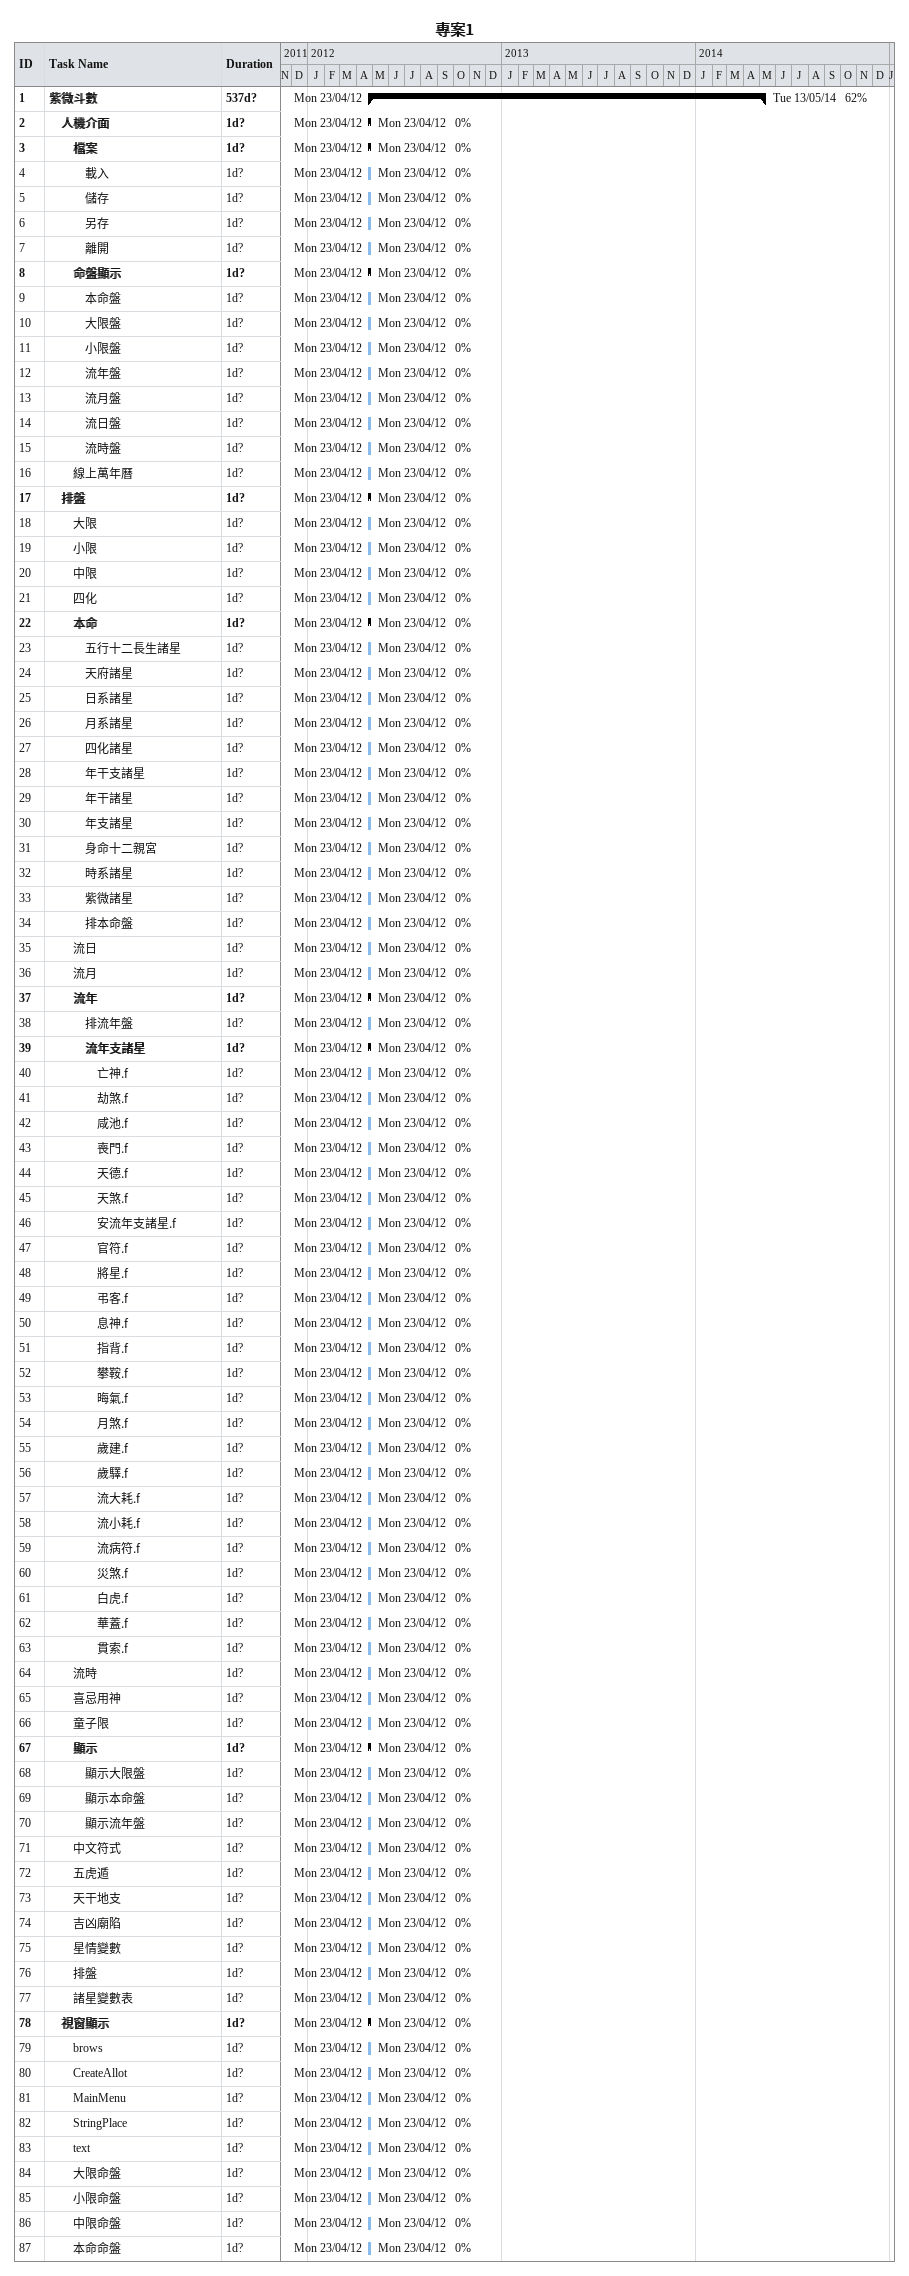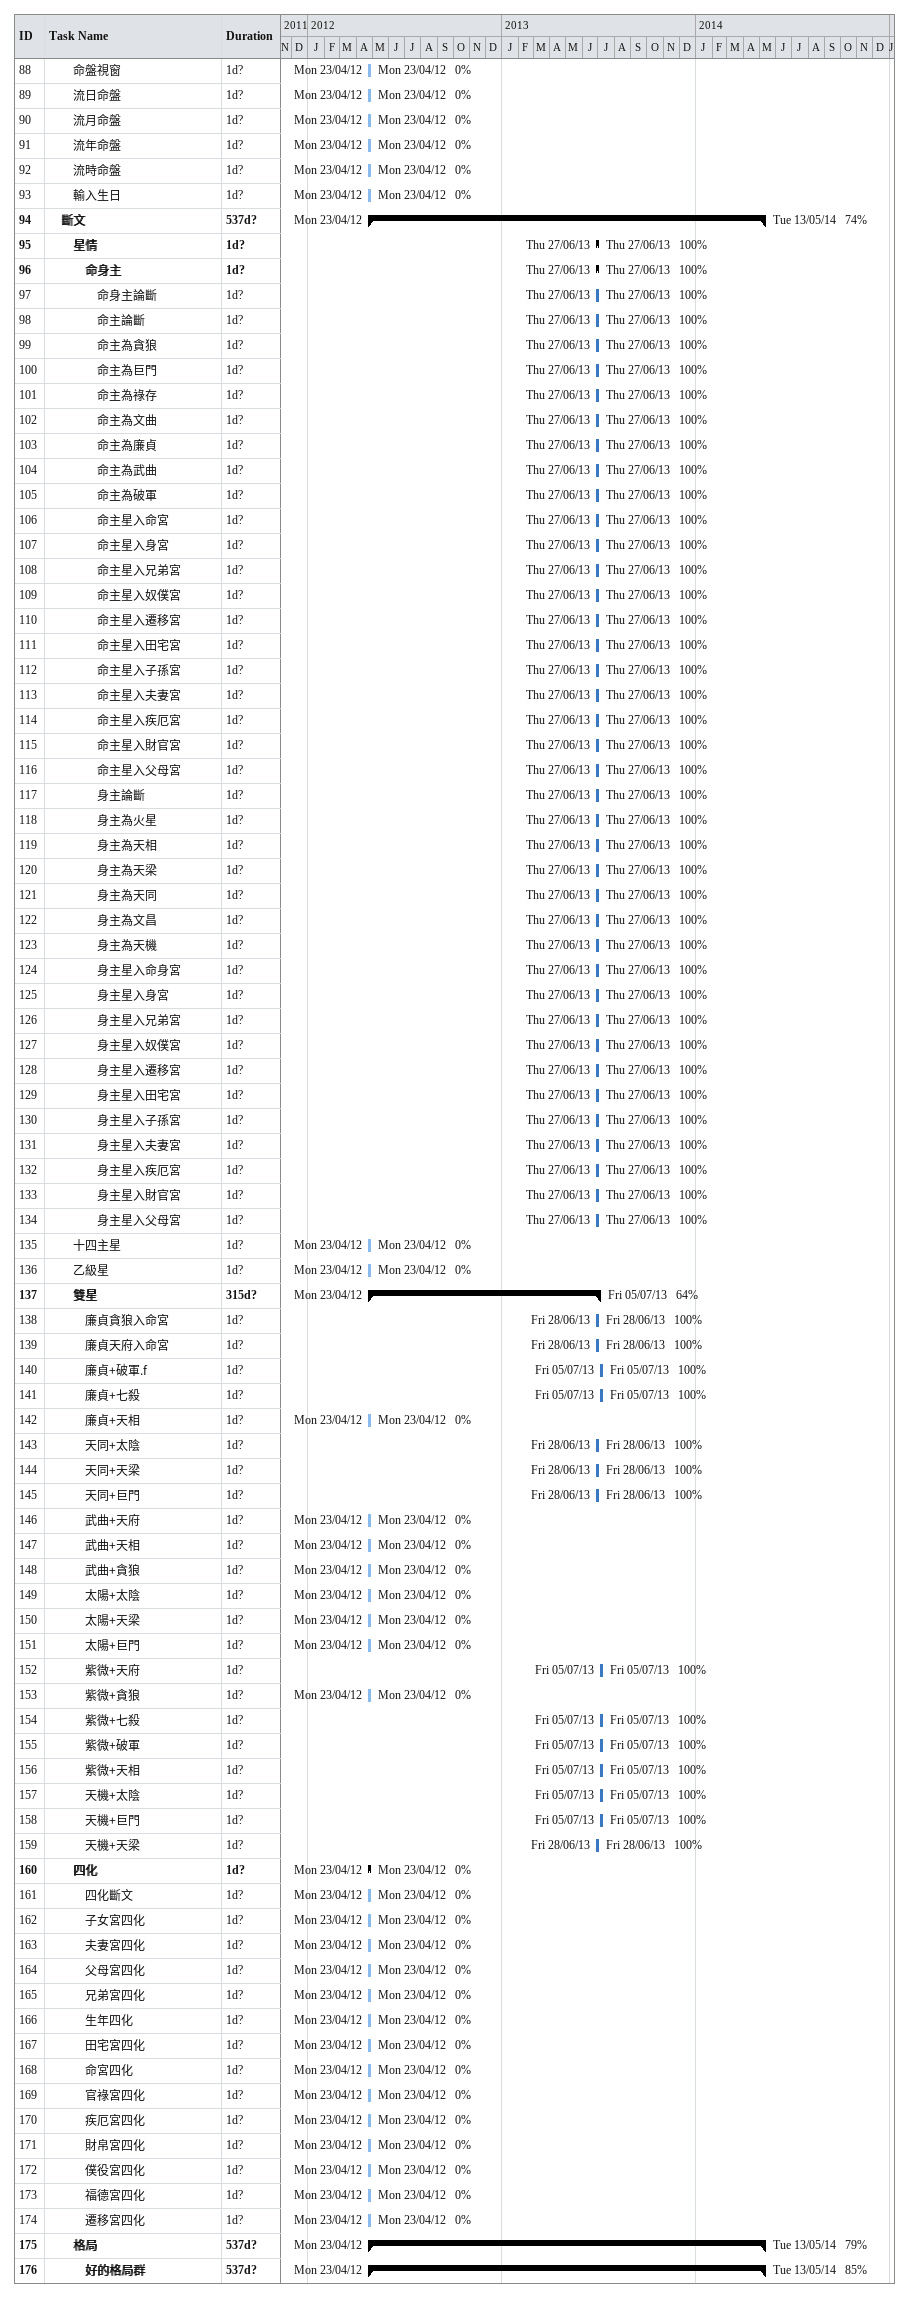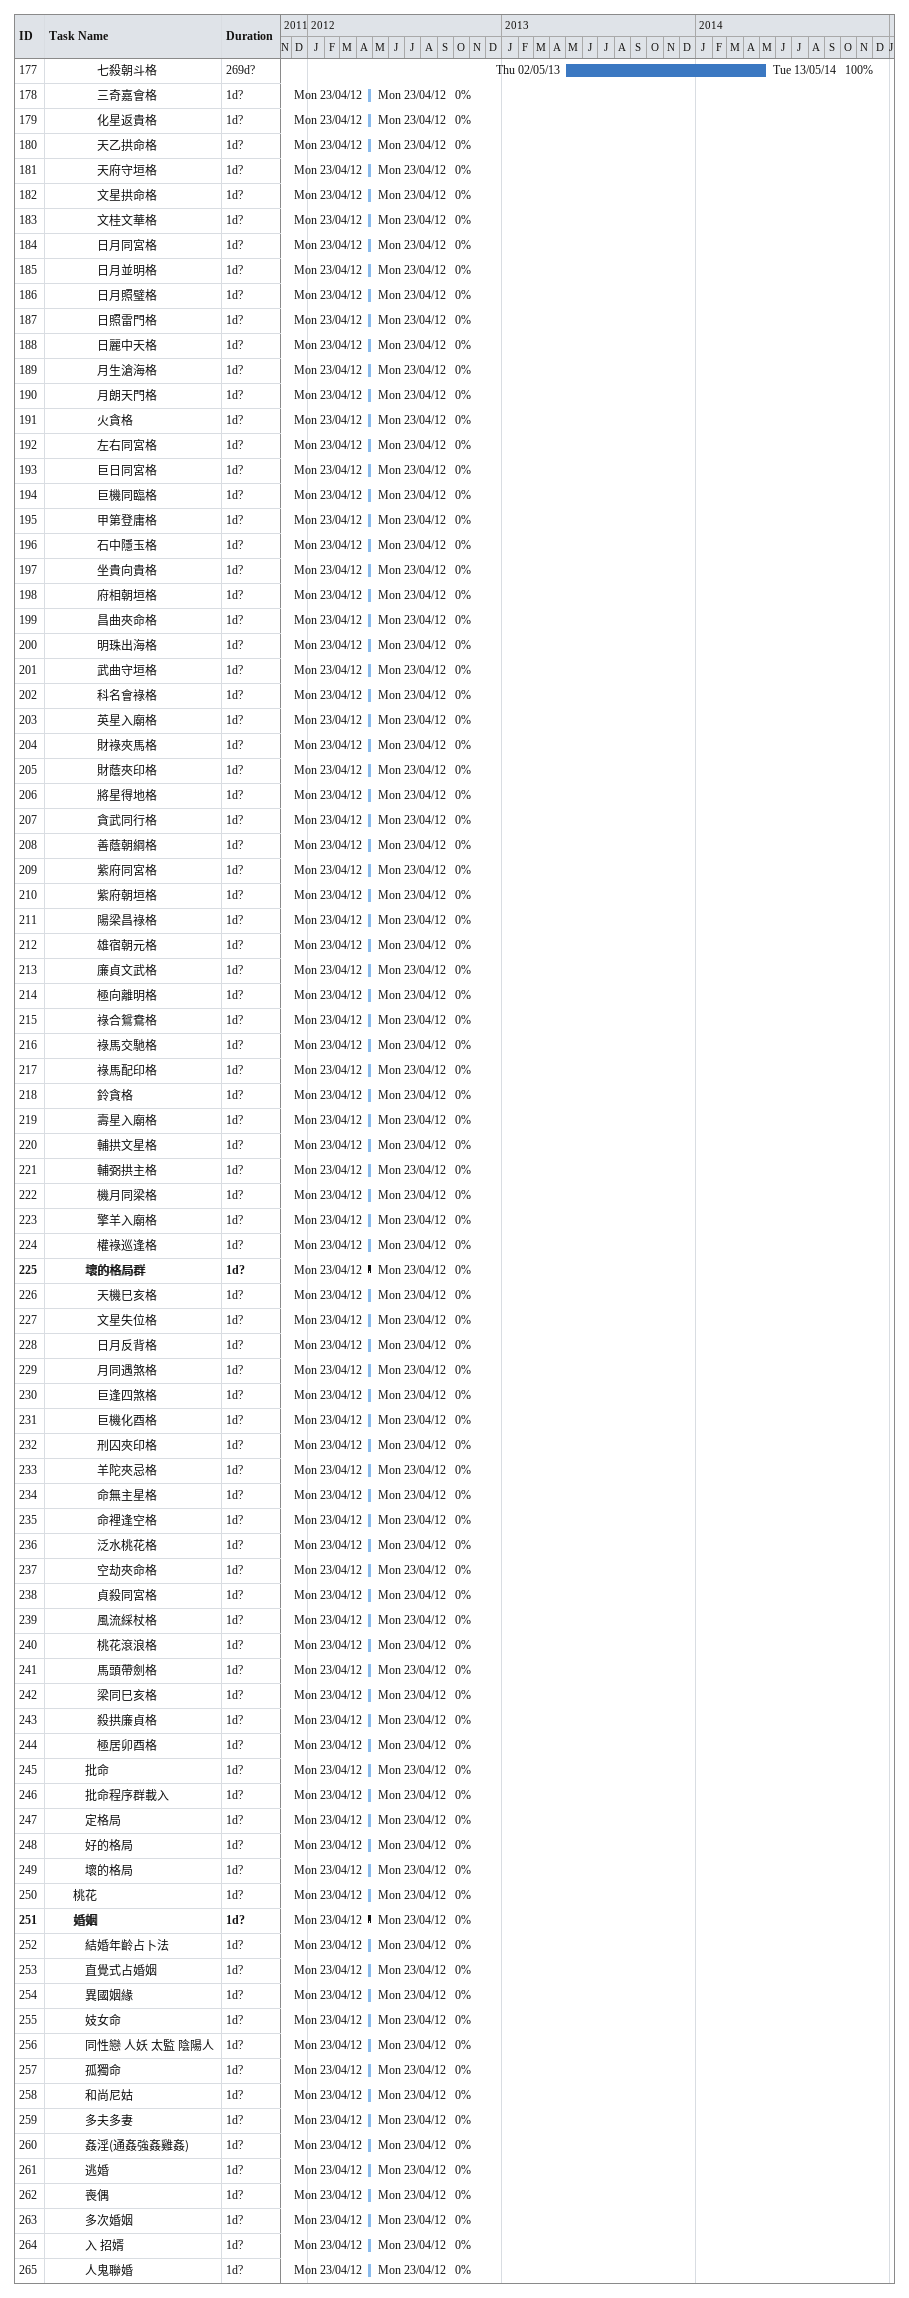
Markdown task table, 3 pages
專案1

| ID | Level | Task | Duration | Start | Finish | % complete |
|---|---|---|---|---|---|---|
| 1 | 1 | **紫微斗數** | 537d? | 2012-04-23 | 2014-05-13 | 62 |
| 2 | 2 | **人機介面** | 1d? | 2012-04-23 | 2012-04-23 | 0 |
| 3 | 3 | **檔案** | 1d? | 2012-04-23 | 2012-04-23 | 0 |
| 4 | 4 | 載入 | 1d? | 2012-04-23 | 2012-04-23 | 0 |
| 5 | 4 | 儲存 | 1d? | 2012-04-23 | 2012-04-23 | 0 |
| 6 | 4 | 另存 | 1d? | 2012-04-23 | 2012-04-23 | 0 |
| 7 | 4 | 離開 | 1d? | 2012-04-23 | 2012-04-23 | 0 |
| 8 | 3 | **命盤顯示** | 1d? | 2012-04-23 | 2012-04-23 | 0 |
| 9 | 4 | 本命盤 | 1d? | 2012-04-23 | 2012-04-23 | 0 |
| 10 | 4 | 大限盤 | 1d? | 2012-04-23 | 2012-04-23 | 0 |
| 11 | 4 | 小限盤 | 1d? | 2012-04-23 | 2012-04-23 | 0 |
| 12 | 4 | 流年盤 | 1d? | 2012-04-23 | 2012-04-23 | 0 |
| 13 | 4 | 流月盤 | 1d? | 2012-04-23 | 2012-04-23 | 0 |
| 14 | 4 | 流日盤 | 1d? | 2012-04-23 | 2012-04-23 | 0 |
| 15 | 4 | 流時盤 | 1d? | 2012-04-23 | 2012-04-23 | 0 |
| 16 | 3 | 線上萬年曆 | 1d? | 2012-04-23 | 2012-04-23 | 0 |
| 17 | 2 | **排盤** | 1d? | 2012-04-23 | 2012-04-23 | 0 |
| 18 | 3 | 大限 | 1d? | 2012-04-23 | 2012-04-23 | 0 |
| 19 | 3 | 小限 | 1d? | 2012-04-23 | 2012-04-23 | 0 |
| 20 | 3 | 中限 | 1d? | 2012-04-23 | 2012-04-23 | 0 |
| 21 | 3 | 四化 | 1d? | 2012-04-23 | 2012-04-23 | 0 |
| 22 | 3 | **本命** | 1d? | 2012-04-23 | 2012-04-23 | 0 |
| 23 | 4 | 五行十二長生諸星 | 1d? | 2012-04-23 | 2012-04-23 | 0 |
| 24 | 4 | 天府諸星 | 1d? | 2012-04-23 | 2012-04-23 | 0 |
| 25 | 4 | 日系諸星 | 1d? | 2012-04-23 | 2012-04-23 | 0 |
| 26 | 4 | 月系諸星 | 1d? | 2012-04-23 | 2012-04-23 | 0 |
| 27 | 4 | 四化諸星 | 1d? | 2012-04-23 | 2012-04-23 | 0 |
| 28 | 4 | 年干支諸星 | 1d? | 2012-04-23 | 2012-04-23 | 0 |
| 29 | 4 | 年干諸星 | 1d? | 2012-04-23 | 2012-04-23 | 0 |
| 30 | 4 | 年支諸星 | 1d? | 2012-04-23 | 2012-04-23 | 0 |
| 31 | 4 | 身命十二親宮 | 1d? | 2012-04-23 | 2012-04-23 | 0 |
| 32 | 4 | 時系諸星 | 1d? | 2012-04-23 | 2012-04-23 | 0 |
| 33 | 4 | 紫微諸星 | 1d? | 2012-04-23 | 2012-04-23 | 0 |
| 34 | 4 | 排本命盤 | 1d? | 2012-04-23 | 2012-04-23 | 0 |
| 35 | 3 | 流日 | 1d? | 2012-04-23 | 2012-04-23 | 0 |
| 36 | 3 | 流月 | 1d? | 2012-04-23 | 2012-04-23 | 0 |
| 37 | 3 | **流年** | 1d? | 2012-04-23 | 2012-04-23 | 0 |
| 38 | 4 | 排流年盤 | 1d? | 2012-04-23 | 2012-04-23 | 0 |
| 39 | 4 | **流年支諸星** | 1d? | 2012-04-23 | 2012-04-23 | 0 |
| 40 | 5 | 亡神.f | 1d? | 2012-04-23 | 2012-04-23 | 0 |
| 41 | 5 | 劫煞.f | 1d? | 2012-04-23 | 2012-04-23 | 0 |
| 42 | 5 | 咸池.f | 1d? | 2012-04-23 | 2012-04-23 | 0 |
| 43 | 5 | 喪門.f | 1d? | 2012-04-23 | 2012-04-23 | 0 |
| 44 | 5 | 天德.f | 1d? | 2012-04-23 | 2012-04-23 | 0 |
| 45 | 5 | 天煞.f | 1d? | 2012-04-23 | 2012-04-23 | 0 |
| 46 | 5 | 安流年支諸星.f | 1d? | 2012-04-23 | 2012-04-23 | 0 |
| 47 | 5 | 官符.f | 1d? | 2012-04-23 | 2012-04-23 | 0 |
| 48 | 5 | 將星.f | 1d? | 2012-04-23 | 2012-04-23 | 0 |
| 49 | 5 | 弔客.f | 1d? | 2012-04-23 | 2012-04-23 | 0 |
| 50 | 5 | 息神.f | 1d? | 2012-04-23 | 2012-04-23 | 0 |
| 51 | 5 | 指背.f | 1d? | 2012-04-23 | 2012-04-23 | 0 |
| 52 | 5 | 攀鞍.f | 1d? | 2012-04-23 | 2012-04-23 | 0 |
| 53 | 5 | 晦氣.f | 1d? | 2012-04-23 | 2012-04-23 | 0 |
| 54 | 5 | 月煞.f | 1d? | 2012-04-23 | 2012-04-23 | 0 |
| 55 | 5 | 歲建.f | 1d? | 2012-04-23 | 2012-04-23 | 0 |
| 56 | 5 | 歲驛.f | 1d? | 2012-04-23 | 2012-04-23 | 0 |
| 57 | 5 | 流大耗.f | 1d? | 2012-04-23 | 2012-04-23 | 0 |
| 58 | 5 | 流小耗.f | 1d? | 2012-04-23 | 2012-04-23 | 0 |
| 59 | 5 | 流病符.f | 1d? | 2012-04-23 | 2012-04-23 | 0 |
| 60 | 5 | 災煞.f | 1d? | 2012-04-23 | 2012-04-23 | 0 |
| 61 | 5 | 白虎.f | 1d? | 2012-04-23 | 2012-04-23 | 0 |
| 62 | 5 | 華蓋.f | 1d? | 2012-04-23 | 2012-04-23 | 0 |
| 63 | 5 | 貫索.f | 1d? | 2012-04-23 | 2012-04-23 | 0 |
| 64 | 3 | 流時 | 1d? | 2012-04-23 | 2012-04-23 | 0 |
| 65 | 3 | 喜忌用神 | 1d? | 2012-04-23 | 2012-04-23 | 0 |
| 66 | 3 | 童子限 | 1d? | 2012-04-23 | 2012-04-23 | 0 |
| 67 | 3 | **顯示** | 1d? | 2012-04-23 | 2012-04-23 | 0 |
| 68 | 4 | 顯示大限盤 | 1d? | 2012-04-23 | 2012-04-23 | 0 |
| 69 | 4 | 顯示本命盤 | 1d? | 2012-04-23 | 2012-04-23 | 0 |
| 70 | 4 | 顯示流年盤 | 1d? | 2012-04-23 | 2012-04-23 | 0 |
| 71 | 3 | 中文符式 | 1d? | 2012-04-23 | 2012-04-23 | 0 |
| 72 | 3 | 五虎遁 | 1d? | 2012-04-23 | 2012-04-23 | 0 |
| 73 | 3 | 天干地支 | 1d? | 2012-04-23 | 2012-04-23 | 0 |
| 74 | 3 | 吉凶廟陷 | 1d? | 2012-04-23 | 2012-04-23 | 0 |
| 75 | 3 | 星情變數 | 1d? | 2012-04-23 | 2012-04-23 | 0 |
| 76 | 3 | 排盤 | 1d? | 2012-04-23 | 2012-04-23 | 0 |
| 77 | 3 | 諸星變數表 | 1d? | 2012-04-23 | 2012-04-23 | 0 |
| 78 | 2 | **視窗顯示** | 1d? | 2012-04-23 | 2012-04-23 | 0 |
| 79 | 3 | brows | 1d? | 2012-04-23 | 2012-04-23 | 0 |
| 80 | 3 | CreateAllot | 1d? | 2012-04-23 | 2012-04-23 | 0 |
| 81 | 3 | MainMenu | 1d? | 2012-04-23 | 2012-04-23 | 0 |
| 82 | 3 | StringPlace | 1d? | 2012-04-23 | 2012-04-23 | 0 |
| 83 | 3 | text | 1d? | 2012-04-23 | 2012-04-23 | 0 |
| 84 | 3 | 大限命盤 | 1d? | 2012-04-23 | 2012-04-23 | 0 |
| 85 | 3 | 小限命盤 | 1d? | 2012-04-23 | 2012-04-23 | 0 |
| 86 | 3 | 中限命盤 | 1d? | 2012-04-23 | 2012-04-23 | 0 |
| 87 | 3 | 本命命盤 | 1d? | 2012-04-23 | 2012-04-23 | 0 |
| 88 | 3 | 命盤視窗 | 1d? | 2012-04-23 | 2012-04-23 | 0 |
| 89 | 3 | 流日命盤 | 1d? | 2012-04-23 | 2012-04-23 | 0 |
| 90 | 3 | 流月命盤 | 1d? | 2012-04-23 | 2012-04-23 | 0 |
| 91 | 3 | 流年命盤 | 1d? | 2012-04-23 | 2012-04-23 | 0 |
| 92 | 3 | 流時命盤 | 1d? | 2012-04-23 | 2012-04-23 | 0 |
| 93 | 3 | 輸入生日 | 1d? | 2012-04-23 | 2012-04-23 | 0 |
| 94 | 2 | **斷文** | 537d? | 2012-04-23 | 2014-05-13 | 74 |
| 95 | 3 | **星情** | 1d? | 2013-06-27 | 2013-06-27 | 100 |
| 96 | 4 | **命身主** | 1d? | 2013-06-27 | 2013-06-27 | 100 |
| 97 | 5 | 命身主論斷 | 1d? | 2013-06-27 | 2013-06-27 | 100 |
| 98 | 5 | 命主論斷 | 1d? | 2013-06-27 | 2013-06-27 | 100 |
| 99 | 5 | 命主為貪狼 | 1d? | 2013-06-27 | 2013-06-27 | 100 |
| 100 | 5 | 命主為巨門 | 1d? | 2013-06-27 | 2013-06-27 | 100 |
| 101 | 5 | 命主為祿存 | 1d? | 2013-06-27 | 2013-06-27 | 100 |
| 102 | 5 | 命主為文曲 | 1d? | 2013-06-27 | 2013-06-27 | 100 |
| 103 | 5 | 命主為廉貞 | 1d? | 2013-06-27 | 2013-06-27 | 100 |
| 104 | 5 | 命主為武曲 | 1d? | 2013-06-27 | 2013-06-27 | 100 |
| 105 | 5 | 命主為破軍 | 1d? | 2013-06-27 | 2013-06-27 | 100 |
| 106 | 5 | 命主星入命宮 | 1d? | 2013-06-27 | 2013-06-27 | 100 |
| 107 | 5 | 命主星入身宮 | 1d? | 2013-06-27 | 2013-06-27 | 100 |
| 108 | 5 | 命主星入兄弟宮 | 1d? | 2013-06-27 | 2013-06-27 | 100 |
| 109 | 5 | 命主星入奴僕宮 | 1d? | 2013-06-27 | 2013-06-27 | 100 |
| 110 | 5 | 命主星入遷移宮 | 1d? | 2013-06-27 | 2013-06-27 | 100 |
| 111 | 5 | 命主星入田宅宮 | 1d? | 2013-06-27 | 2013-06-27 | 100 |
| 112 | 5 | 命主星入子孫宮 | 1d? | 2013-06-27 | 2013-06-27 | 100 |
| 113 | 5 | 命主星入夫妻宮 | 1d? | 2013-06-27 | 2013-06-27 | 100 |
| 114 | 5 | 命主星入疾厄宮 | 1d? | 2013-06-27 | 2013-06-27 | 100 |
| 115 | 5 | 命主星入財官宮 | 1d? | 2013-06-27 | 2013-06-27 | 100 |
| 116 | 5 | 命主星入父母宮 | 1d? | 2013-06-27 | 2013-06-27 | 100 |
| 117 | 5 | 身主論斷 | 1d? | 2013-06-27 | 2013-06-27 | 100 |
| 118 | 5 | 身主為火星 | 1d? | 2013-06-27 | 2013-06-27 | 100 |
| 119 | 5 | 身主為天相 | 1d? | 2013-06-27 | 2013-06-27 | 100 |
| 120 | 5 | 身主為天梁 | 1d? | 2013-06-27 | 2013-06-27 | 100 |
| 121 | 5 | 身主為天同 | 1d? | 2013-06-27 | 2013-06-27 | 100 |
| 122 | 5 | 身主為文昌 | 1d? | 2013-06-27 | 2013-06-27 | 100 |
| 123 | 5 | 身主為天機 | 1d? | 2013-06-27 | 2013-06-27 | 100 |
| 124 | 5 | 身主星入命身宮 | 1d? | 2013-06-27 | 2013-06-27 | 100 |
| 125 | 5 | 身主星入身宮 | 1d? | 2013-06-27 | 2013-06-27 | 100 |
| 126 | 5 | 身主星入兄弟宮 | 1d? | 2013-06-27 | 2013-06-27 | 100 |
| 127 | 5 | 身主星入奴僕宮 | 1d? | 2013-06-27 | 2013-06-27 | 100 |
| 128 | 5 | 身主星入遷移宮 | 1d? | 2013-06-27 | 2013-06-27 | 100 |
| 129 | 5 | 身主星入田宅宮 | 1d? | 2013-06-27 | 2013-06-27 | 100 |
| 130 | 5 | 身主星入子孫宮 | 1d? | 2013-06-27 | 2013-06-27 | 100 |
| 131 | 5 | 身主星入夫妻宮 | 1d? | 2013-06-27 | 2013-06-27 | 100 |
| 132 | 5 | 身主星入疾厄宮 | 1d? | 2013-06-27 | 2013-06-27 | 100 |
| 133 | 5 | 身主星入財官宮 | 1d? | 2013-06-27 | 2013-06-27 | 100 |
| 134 | 5 | 身主星入父母宮 | 1d? | 2013-06-27 | 2013-06-27 | 100 |
| 135 | 3 | 十四主星 | 1d? | 2012-04-23 | 2012-04-23 | 0 |
| 136 | 3 | 乙級星 | 1d? | 2012-04-23 | 2012-04-23 | 0 |
| 137 | 3 | **雙星** | 315d? | 2012-04-23 | 2013-07-05 | 64 |
| 138 | 4 | 廉貞貪狼入命宮 | 1d? | 2013-06-28 | 2013-06-28 | 100 |
| 139 | 4 | 廉貞天府入命宮 | 1d? | 2013-06-28 | 2013-06-28 | 100 |
| 140 | 4 | 廉貞+破軍.f | 1d? | 2013-07-05 | 2013-07-05 | 100 |
| 141 | 4 | 廉貞+七殺 | 1d? | 2013-07-05 | 2013-07-05 | 100 |
| 142 | 4 | 廉貞+天相 | 1d? | 2012-04-23 | 2012-04-23 | 0 |
| 143 | 4 | 天同+太陰 | 1d? | 2013-06-28 | 2013-06-28 | 100 |
| 144 | 4 | 天同+天梁 | 1d? | 2013-06-28 | 2013-06-28 | 100 |
| 145 | 4 | 天同+巨門 | 1d? | 2013-06-28 | 2013-06-28 | 100 |
| 146 | 4 | 武曲+天府 | 1d? | 2012-04-23 | 2012-04-23 | 0 |
| 147 | 4 | 武曲+天相 | 1d? | 2012-04-23 | 2012-04-23 | 0 |
| 148 | 4 | 武曲+貪狼 | 1d? | 2012-04-23 | 2012-04-23 | 0 |
| 149 | 4 | 太陽+太陰 | 1d? | 2012-04-23 | 2012-04-23 | 0 |
| 150 | 4 | 太陽+天梁 | 1d? | 2012-04-23 | 2012-04-23 | 0 |
| 151 | 4 | 太陽+巨門 | 1d? | 2012-04-23 | 2012-04-23 | 0 |
| 152 | 4 | 紫微+天府 | 1d? | 2013-07-05 | 2013-07-05 | 100 |
| 153 | 4 | 紫微+貪狼 | 1d? | 2012-04-23 | 2012-04-23 | 0 |
| 154 | 4 | 紫微+七殺 | 1d? | 2013-07-05 | 2013-07-05 | 100 |
| 155 | 4 | 紫微+破軍 | 1d? | 2013-07-05 | 2013-07-05 | 100 |
| 156 | 4 | 紫微+天相 | 1d? | 2013-07-05 | 2013-07-05 | 100 |
| 157 | 4 | 天機+太陰 | 1d? | 2013-07-05 | 2013-07-05 | 100 |
| 158 | 4 | 天機+巨門 | 1d? | 2013-07-05 | 2013-07-05 | 100 |
| 159 | 4 | 天機+天梁 | 1d? | 2013-06-28 | 2013-06-28 | 100 |
| 160 | 3 | **四化** | 1d? | 2012-04-23 | 2012-04-23 | 0 |
| 161 | 4 | 四化斷文 | 1d? | 2012-04-23 | 2012-04-23 | 0 |
| 162 | 4 | 子女宮四化 | 1d? | 2012-04-23 | 2012-04-23 | 0 |
| 163 | 4 | 夫妻宮四化 | 1d? | 2012-04-23 | 2012-04-23 | 0 |
| 164 | 4 | 父母宮四化 | 1d? | 2012-04-23 | 2012-04-23 | 0 |
| 165 | 4 | 兄弟宮四化 | 1d? | 2012-04-23 | 2012-04-23 | 0 |
| 166 | 4 | 生年四化 | 1d? | 2012-04-23 | 2012-04-23 | 0 |
| 167 | 4 | 田宅宮四化 | 1d? | 2012-04-23 | 2012-04-23 | 0 |
| 168 | 4 | 命宮四化 | 1d? | 2012-04-23 | 2012-04-23 | 0 |
| 169 | 4 | 官祿宮四化 | 1d? | 2012-04-23 | 2012-04-23 | 0 |
| 170 | 4 | 疾厄宮四化 | 1d? | 2012-04-23 | 2012-04-23 | 0 |
| 171 | 4 | 財帛宮四化 | 1d? | 2012-04-23 | 2012-04-23 | 0 |
| 172 | 4 | 僕役宮四化 | 1d? | 2012-04-23 | 2012-04-23 | 0 |
| 173 | 4 | 福德宮四化 | 1d? | 2012-04-23 | 2012-04-23 | 0 |
| 174 | 4 | 遷移宮四化 | 1d? | 2012-04-23 | 2012-04-23 | 0 |
| 175 | 3 | **格局** | 537d? | 2012-04-23 | 2014-05-13 | 79 |
| 176 | 4 | **好的格局群** | 537d? | 2012-04-23 | 2014-05-13 | 85 |
| 177 | 5 | 七殺朝斗格 | 269d? | 2013-05-02 | 2014-05-13 | 100 |
| 178 | 5 | 三奇嘉會格 | 1d? | 2012-04-23 | 2012-04-23 | 0 |
| 179 | 5 | 化星返貴格 | 1d? | 2012-04-23 | 2012-04-23 | 0 |
| 180 | 5 | 天乙拱命格 | 1d? | 2012-04-23 | 2012-04-23 | 0 |
| 181 | 5 | 天府守垣格 | 1d? | 2012-04-23 | 2012-04-23 | 0 |
| 182 | 5 | 文星拱命格 | 1d? | 2012-04-23 | 2012-04-23 | 0 |
| 183 | 5 | 文桂文華格 | 1d? | 2012-04-23 | 2012-04-23 | 0 |
| 184 | 5 | 日月同宮格 | 1d? | 2012-04-23 | 2012-04-23 | 0 |
| 185 | 5 | 日月並明格 | 1d? | 2012-04-23 | 2012-04-23 | 0 |
| 186 | 5 | 日月照璧格 | 1d? | 2012-04-23 | 2012-04-23 | 0 |
| 187 | 5 | 日照雷門格 | 1d? | 2012-04-23 | 2012-04-23 | 0 |
| 188 | 5 | 日麗中天格 | 1d? | 2012-04-23 | 2012-04-23 | 0 |
| 189 | 5 | 月生滄海格 | 1d? | 2012-04-23 | 2012-04-23 | 0 |
| 190 | 5 | 月朗天門格 | 1d? | 2012-04-23 | 2012-04-23 | 0 |
| 191 | 5 | 火貪格 | 1d? | 2012-04-23 | 2012-04-23 | 0 |
| 192 | 5 | 左右同宮格 | 1d? | 2012-04-23 | 2012-04-23 | 0 |
| 193 | 5 | 巨日同宮格 | 1d? | 2012-04-23 | 2012-04-23 | 0 |
| 194 | 5 | 巨機同臨格 | 1d? | 2012-04-23 | 2012-04-23 | 0 |
| 195 | 5 | 甲第登庸格 | 1d? | 2012-04-23 | 2012-04-23 | 0 |
| 196 | 5 | 石中隱玉格 | 1d? | 2012-04-23 | 2012-04-23 | 0 |
| 197 | 5 | 坐貴向貴格 | 1d? | 2012-04-23 | 2012-04-23 | 0 |
| 198 | 5 | 府相朝垣格 | 1d? | 2012-04-23 | 2012-04-23 | 0 |
| 199 | 5 | 昌曲夾命格 | 1d? | 2012-04-23 | 2012-04-23 | 0 |
| 200 | 5 | 明珠出海格 | 1d? | 2012-04-23 | 2012-04-23 | 0 |
| 201 | 5 | 武曲守垣格 | 1d? | 2012-04-23 | 2012-04-23 | 0 |
| 202 | 5 | 科名會祿格 | 1d? | 2012-04-23 | 2012-04-23 | 0 |
| 203 | 5 | 英星入廟格 | 1d? | 2012-04-23 | 2012-04-23 | 0 |
| 204 | 5 | 財祿夾馬格 | 1d? | 2012-04-23 | 2012-04-23 | 0 |
| 205 | 5 | 財蔭夾印格 | 1d? | 2012-04-23 | 2012-04-23 | 0 |
| 206 | 5 | 將星得地格 | 1d? | 2012-04-23 | 2012-04-23 | 0 |
| 207 | 5 | 貪武同行格 | 1d? | 2012-04-23 | 2012-04-23 | 0 |
| 208 | 5 | 善蔭朝綱格 | 1d? | 2012-04-23 | 2012-04-23 | 0 |
| 209 | 5 | 紫府同宮格 | 1d? | 2012-04-23 | 2012-04-23 | 0 |
| 210 | 5 | 紫府朝垣格 | 1d? | 2012-04-23 | 2012-04-23 | 0 |
| 211 | 5 | 陽梁昌祿格 | 1d? | 2012-04-23 | 2012-04-23 | 0 |
| 212 | 5 | 雄宿朝元格 | 1d? | 2012-04-23 | 2012-04-23 | 0 |
| 213 | 5 | 廉貞文武格 | 1d? | 2012-04-23 | 2012-04-23 | 0 |
| 214 | 5 | 極向離明格 | 1d? | 2012-04-23 | 2012-04-23 | 0 |
| 215 | 5 | 祿合鴛鴦格 | 1d? | 2012-04-23 | 2012-04-23 | 0 |
| 216 | 5 | 祿馬交馳格 | 1d? | 2012-04-23 | 2012-04-23 | 0 |
| 217 | 5 | 祿馬配印格 | 1d? | 2012-04-23 | 2012-04-23 | 0 |
| 218 | 5 | 鈴貪格 | 1d? | 2012-04-23 | 2012-04-23 | 0 |
| 219 | 5 | 壽星入廟格 | 1d? | 2012-04-23 | 2012-04-23 | 0 |
| 220 | 5 | 輔拱文星格 | 1d? | 2012-04-23 | 2012-04-23 | 0 |
| 221 | 5 | 輔弼拱主格 | 1d? | 2012-04-23 | 2012-04-23 | 0 |
| 222 | 5 | 機月同梁格 | 1d? | 2012-04-23 | 2012-04-23 | 0 |
| 223 | 5 | 擎羊入廟格 | 1d? | 2012-04-23 | 2012-04-23 | 0 |
| 224 | 5 | 權祿巡逢格 | 1d? | 2012-04-23 | 2012-04-23 | 0 |
| 225 | 4 | **壞的格局群** | 1d? | 2012-04-23 | 2012-04-23 | 0 |
| 226 | 5 | 天機巳亥格 | 1d? | 2012-04-23 | 2012-04-23 | 0 |
| 227 | 5 | 文星失位格 | 1d? | 2012-04-23 | 2012-04-23 | 0 |
| 228 | 5 | 日月反背格 | 1d? | 2012-04-23 | 2012-04-23 | 0 |
| 229 | 5 | 月同遇煞格 | 1d? | 2012-04-23 | 2012-04-23 | 0 |
| 230 | 5 | 巨逢四煞格 | 1d? | 2012-04-23 | 2012-04-23 | 0 |
| 231 | 5 | 巨機化酉格 | 1d? | 2012-04-23 | 2012-04-23 | 0 |
| 232 | 5 | 刑囚夾印格 | 1d? | 2012-04-23 | 2012-04-23 | 0 |
| 233 | 5 | 羊陀夾忌格 | 1d? | 2012-04-23 | 2012-04-23 | 0 |
| 234 | 5 | 命無主星格 | 1d? | 2012-04-23 | 2012-04-23 | 0 |
| 235 | 5 | 命裡逢空格 | 1d? | 2012-04-23 | 2012-04-23 | 0 |
| 236 | 5 | 泛水桃花格 | 1d? | 2012-04-23 | 2012-04-23 | 0 |
| 237 | 5 | 空劫夾命格 | 1d? | 2012-04-23 | 2012-04-23 | 0 |
| 238 | 5 | 貞殺同宮格 | 1d? | 2012-04-23 | 2012-04-23 | 0 |
| 239 | 5 | 風流綵杖格 | 1d? | 2012-04-23 | 2012-04-23 | 0 |
| 240 | 5 | 桃花滾浪格 | 1d? | 2012-04-23 | 2012-04-23 | 0 |
| 241 | 5 | 馬頭帶劍格 | 1d? | 2012-04-23 | 2012-04-23 | 0 |
| 242 | 5 | 梁同巳亥格 | 1d? | 2012-04-23 | 2012-04-23 | 0 |
| 243 | 5 | 殺拱廉貞格 | 1d? | 2012-04-23 | 2012-04-23 | 0 |
| 244 | 5 | 極居卯酉格 | 1d? | 2012-04-23 | 2012-04-23 | 0 |
| 245 | 4 | 批命 | 1d? | 2012-04-23 | 2012-04-23 | 0 |
| 246 | 4 | 批命程序群載入 | 1d? | 2012-04-23 | 2012-04-23 | 0 |
| 247 | 4 | 定格局 | 1d? | 2012-04-23 | 2012-04-23 | 0 |
| 248 | 4 | 好的格局 | 1d? | 2012-04-23 | 2012-04-23 | 0 |
| 249 | 4 | 壞的格局 | 1d? | 2012-04-23 | 2012-04-23 | 0 |
| 250 | 3 | 桃花 | 1d? | 2012-04-23 | 2012-04-23 | 0 |
| 251 | 3 | **婚姻** | 1d? | 2012-04-23 | 2012-04-23 | 0 |
| 252 | 4 | 結婚年齡占卜法 | 1d? | 2012-04-23 | 2012-04-23 | 0 |
| 253 | 4 | 直覺式占婚姻 | 1d? | 2012-04-23 | 2012-04-23 | 0 |
| 254 | 4 | 異國姻緣 | 1d? | 2012-04-23 | 2012-04-23 | 0 |
| 255 | 4 | 妓女命 | 1d? | 2012-04-23 | 2012-04-23 | 0 |
| 256 | 4 | 同性戀 人妖 太監 陰陽人 | 1d? | 2012-04-23 | 2012-04-23 | 0 |
| 257 | 4 | 孤獨命 | 1d? | 2012-04-23 | 2012-04-23 | 0 |
| 258 | 4 | 和尚尼姑 | 1d? | 2012-04-23 | 2012-04-23 | 0 |
| 259 | 4 | 多夫多妻 | 1d? | 2012-04-23 | 2012-04-23 | 0 |
| 260 | 4 | 姦淫(通姦強姦雞姦) | 1d? | 2012-04-23 | 2012-04-23 | 0 |
| 261 | 4 | 逃婚 | 1d? | 2012-04-23 | 2012-04-23 | 0 |
| 262 | 4 | 喪偶 | 1d? | 2012-04-23 | 2012-04-23 | 0 |
| 263 | 4 | 多次婚姻 | 1d? | 2012-04-23 | 2012-04-23 | 0 |
| 264 | 4 | 入 招婿 | 1d? | 2012-04-23 | 2012-04-23 | 0 |
| 265 | 4 | 人鬼聯婚 | 1d? | 2012-04-23 | 2012-04-23 | 0 |
